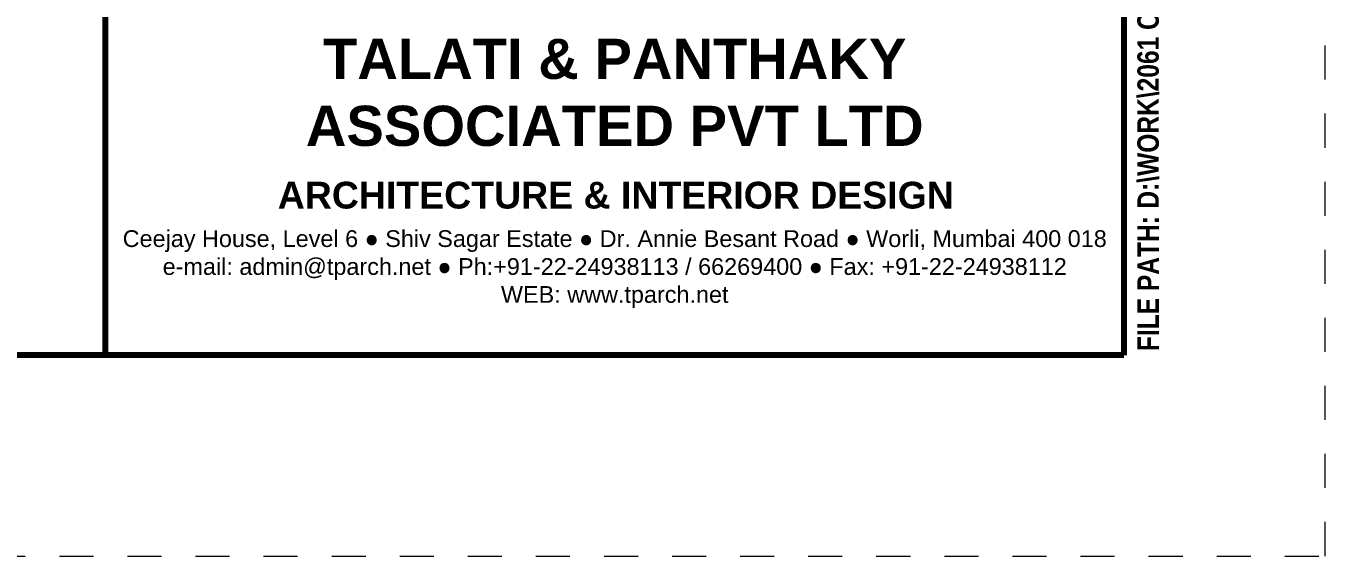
# Paper-space layout 'Cover Sheet A1' of a CAD drawing. Header units: inches. Extents: x 0 to 35.1, y 0 to 23.5.
# Drawn here: x 31.302 to 35.118, y 0 to 1.558 of the extents above; entities that cross this region are included whole.
import ezdxf
from ezdxf.enums import TextEntityAlignment as Align

# ---------------------------------------------------------------- set-up
doc = ezdxf.new("R2010")
doc.units = ezdxf.units.IN
doc.linetypes.add('DASHDOT', pattern=[1, 0.5, -0.25, 0, -0.25])
doc.layers.add('G-ANNO-REFR', color=253, linetype='DASHDOT', lineweight=5, plot=False)
for name, color, linetype, lineweight in [('G-ANNO-TEXT', 3, 'Continuous', 15), ('G-ANNO-TTLB', 7, 'Continuous', 50), ('G-PAPR-THCK', 4, 'Continuous', 100), ('G-PAPR-THIN', 20, 'Continuous', 5)]:
    doc.layers.add(name, color=color, linetype=linetype, lineweight=lineweight)
doc.styles.add('Logo', font='swiss.ttf')
doc.styles.add('NOTES', font='arial.ttf', dxfattribs={"height": 2})
doc.styles.add('SUB-TITLE', font='swisscb.ttf')
doc.styles.add('SUB-TITLE-2', font='swissc.ttf')
doc.styles.add('TITLE', font='swisscb.ttf')
doc.styles.add('TITLE_ARIAL', font='arial.ttf')
doc.styles.add('TITLE_VERDANA', font='verdana.ttf')

# ---------------------------------------------------------------- blocks, each defined once
blk = doc.blocks.new('*U169')
at = {"layer": 'G-ANNO-REFR'}
blk.add_lwpolyline([(0, 0), (892, 0), (892, 597), (0, 597)], close=True, dxfattribs=at)
at = {"layer": 'G-PAPR-THCK'}
blk.add_lwpolyline([(30, 582), (877, 582), (877, 15), (30, 15)], close=True, dxfattribs=at)
blk.add_lwpolyline([(801, 15), (801, 582)], dxfattribs=at)
at = {"layer": 'G-PAPR-THIN'}
blk.add_lwpolyline([(801, 582), (877, 582), (877, 15), (801, 15)], close=True, dxfattribs=at)
at = {"layer": 'G-ANNO-TEXT', "attachment_point": 2}
for s, insert, char_height, width, style in [('{\\fSwis721 BT|b1|i0|c0|p34;TALATI & PANTHAKY \\PASSOCIATED PVT LTD}', (839, 38.612), 3, 76, 'Logo'), ('{\\fArial|b1|i0|c0|p34;\\C256;ARCHITECTURE & INTERIOR DESIGN}', (839.08, 27.937), 2, 82.24318, 'TITLE_VERDANA')]:
    blk.add_mtext(s, dxfattribs=dict(at, insert=insert, char_height=char_height, width=width, style=style))
at = {"layer": 'G-ANNO-TEXT', "insert": (878, 15.294), "char_height": 1.6, "attachment_point": 1, "rotation": 90, "style": 'TITLE'}
blk.add_mtext_dynamic_manual_height_columns('FILE PATH:', width=14.9534, gutter_width=8, heights=[0], dxfattribs=at)
at = {"layer": 'G-ANNO-TEXT'}
for tag, p, height, style in [('GENERAL_NOTES_001', (801.696, 574.931), 2, 'NOTES'), ('GENERAL_NOTES_002', (802, 571.562), 2, 'NOTES'), ('GENERAL_NOTES_003', (802, 568.193), 2, 'NOTES'), ('GENERAL_NOTES_004', (802, 564.825), 2, 'NOTES'), ('GENERAL_NOTES_005', (802, 561.456), 2, 'NOTES'), ('GENERAL_NOTES_006', (802, 558.087), 2, 'NOTES'), ('GENERAL_NOTES_007', (802, 554.754), 2, 'NOTES'), ('GENERAL_NOTES_008', (801.918, 551.385), 2, 'NOTES'), ('GENERAL_NOTES_009', (802, 548.016), 2, 'NOTES'), ('GENERAL_NOTES_010', (802, 544.647), 2, 'NOTES'), ('GENERAL_NOTES_011', (802, 541.278), 2, 'NOTES'), ('GENERAL_NOTES_012', (802, 537.91), 2, 'NOTES'), ('GENERAL_NOTES_013', (802, 534.541), 2, 'NOTES'), ('GENERAL_NOTES_014', (802, 531.172), 2, 'NOTES'), ('GENERAL_NOTES_015', (802, 527.803), 2, 'NOTES'), ('GENERAL_NOTES_016', (802, 524.434), 2, 'NOTES'), ('GENERAL_NOTES_017', (801.883, 521.066), 2, 'NOTES'), ('GENERAL_NOTES_018', (802, 517.697), 2, 'NOTES'), ('GENERAL_NOTES_019', (801.965, 514.329), 2, 'NOTES'), ('GENERAL_NOTES_020', (802, 510.961), 2, 'NOTES'), ('GENERAL_NOTES_021', (801.884, 507.592), 2, 'NOTES'), ('GENERAL_NOTES_022', (802, 504.223), 2, 'NOTES'), ('GENERAL_NOTES_023', (801.895, 500.854), 2, 'NOTES'), ('GENERAL_NOTES_024', (802, 497.485), 2, 'NOTES'), ('GENERAL_NOTES_025', (801.868, 494.116), 2, 'NOTES'), ('GENERAL_NOTES_026', (802, 490.748), 2, 'NOTES'), ('GENERAL_NOTES_027', (802, 487.379), 2, 'NOTES'), ('GENERAL_NOTES_028', (802, 484.01), 2, 'NOTES'), ('GENERAL_NOTES_029', (802, 480.641), 2, 'NOTES'), ('GENERAL_NOTES_030', (801.887, 477.272), 2, 'NOTES'), ('GENERAL_NOTES_031', (802, 473.904), 2, 'NOTES'), ('GENERAL_NOTES_032', (802, 470.535), 2, 'NOTES'), ('GENERAL_NOTES_033', (802, 467.166), 2, 'NOTES'), ('GENERAL_NOTES_034', (801.884, 463.797), 2, 'NOTES'), ('GENERAL_NOTES_035', (802, 460.428), 2, 'NOTES'), ('SHEET_NOTES_001', (801.696, 440.813), 2, 'NOTES'), ('SHEET_NOTES_002', (801.918, 437.444), 2, 'NOTES'), ('SHEET_NOTES_003', (801.883, 434.075), 2, 'NOTES'), ('SHEET_NOTES_004', (801.965, 430.706), 2, 'NOTES'), ('SHEET_NOTES_005', (801.884, 427.337), 2, 'NOTES'), ('SHEET_NOTES_006', (801.895, 423.968), 2, 'NOTES'), ('SHEET_NOTES_007', (801.868, 420.6), 2, 'NOTES'), ('KEY_NOTES_001', (801.696, 317.998), 2, 'NOTES'), ('KEY_NOTES_002', (801.918, 314.629), 2, 'NOTES'), ('STRUCTURAL_CONSULTANT_NAME', (801.894, 168.814), 3, 'SUB-TITLE-2'), ('STRUCTURAL_CONSULTANT_ADDRESS1', (801.894, 164.808), 2, 'SUB-TITLE-2'), ('STRUCTURAL_CONSULTANT_ADDRESS2', (801.894, 161.426), 2, 'SUB-TITLE-2'), ('STRUCTURAL_CONSULTANT_PHONE', (801.894, 158.093), 2, 'SUB-TITLE-2'), ('MEP_CONSULTANT_NAME', (801.894, 147.609), 3, 'SUB-TITLE-2'), ('MEP_CONSULTANT_ADDRESS1', (801.894, 143.595), 2, 'SUB-TITLE-2'), ('MEP_CONSULTANT_ADDRESS2', (801.894, 140.213), 2, 'SUB-TITLE-2'), ('MEP_CONSULTANT_PHONE', (801.894, 136.88), 2, 'SUB-TITLE-2'), ('CLIENTNAME', (801.894, 124.463), 3, 'SUB-TITLE-2'), ('CLIENTADDRESS1', (801.894, 120.391), 2, 'SUB-TITLE-2'), ('CLIENTADDRESS2', (801.894, 117.009), 2, 'SUB-TITLE-2'), ('CLIENTPHONE', (801.894, 113.676), 2, 'SUB-TITLE-2'), ('DRAWING_NO', (820, 71.417), 4, 'SUB-TITLE-2')]:
    blk.add_attdef(tag, p, '', height=height, dxfattribs=dict(at, style=style))
at = {"layer": 'G-ANNO-TEXT', "style": 'SUB-TITLE-2'}
for tag, p in [('REV_NO14', (804.16, 252.813)), ('REV_DATE14', (812.973, 252.813)), ('DRAWN_BY14', (824.398, 252.813)), ('CHECKED_BY14', (837.156, 252.813)), ('REV_NO13', (804.16, 248.813)), ('REV_DATE13', (812.973, 248.813)), ('DRAWN_BY13', (824.398, 248.813)), ('CHECKED_BY13', (837.156, 248.813)), ('REV_NO12', (804.16, 244.813)), ('REV_DATE12', (812.973, 244.813)), ('DRAWN_BY12', (824.398, 244.813)), ('CHECKED_BY12', (837.156, 244.813)), ('REV_NO11', (804.16, 240.813)), ('REV_DATE11', (812.973, 240.813)), ('DRAWN_BY11', (824.398, 240.813)), ('CHECKED_BY11', (837.156, 240.813)), ('REV_NO10', (804.16, 236.813)), ('REV_DATE10', (812.973, 236.813)), ('DRAWN_BY10', (824.398, 236.813)), ('CHECKED_BY10', (837.156, 236.813)), ('REV_NO9', (804.16, 232.813)), ('REV_DATE9', (812.973, 232.813)), ('DRAWN_BY9', (824.398, 232.813)), ('CHECKED_BY9', (837.156, 232.813)), ('REV_NO8', (804.16, 228.813)), ('REV_DATE8', (812.973, 228.813)), ('DRAWN_BY8', (824.398, 228.813)), ('CHECKED_BY8', (837.156, 228.813)), ('REV_NO7', (804.16, 224.813)), ('CHECKED_BY7', (837.156, 224.813)), ('REV_DATE7', (812.973, 224.813)), ('DRAWN_BY7', (824.398, 224.813)), ('REV_NO6', (804.16, 220.813)), ('REV_DATE6', (812.973, 220.813)), ('DRAWN_BY6', (824.398, 220.813)), ('CHECKED_BY6', (837.156, 220.813)), ('REV_NO5', (804.16, 216.813)), ('REV_DATE5', (812.973, 216.813)), ('DRAWN_BY5', (824.398, 216.813)), ('CHECKED_BY5', (837.156, 216.813)), ('REV_NO4', (804.16, 212.813)), ('REV_DATE4', (812.973, 212.813)), ('DRAWN_BY4', (824.398, 212.813)), ('CHECKED_BY4', (837.156, 212.813)), ('REV_NO3', (804.16, 208.813)), ('REV_DATE3', (812.973, 208.813)), ('DRAWN_BY3', (824.398, 208.813)), ('CHECKED_BY3', (837.156, 208.813)), ('REV_NO2', (804.16, 204.813)), ('REV_DATE2', (812.973, 204.813)), ('DRAWN_BY2', (824.398, 204.813)), ('CHECKED_BY2', (837.156, 204.813)), ('REV_NO1', (804.16, 200.813)), ('REV_DATE1', (812.972, 200.813)), ('DRAWN_BY1', (824.398, 200.813)), ('CHECKED_BY1', (837.156, 200.813)), ('REV_NO0', (804.16, 196.813)), ('REV_DATE0', (812.973, 196.813)), ('DRAWN_BY0', (824.398, 196.813)), ('CHECKED_BY0', (837.156, 196.813))]:
    blk.add_attdef(tag, text='', height=1.6, dxfattribs=at).set_placement(p, align=Align.MIDDLE)
for tag, p in [('REV_DESCRIPTION14', (845.142, 252.813)), ('REV_DESCRIPTION13', (845.142, 248.813)), ('REV_DESCRIPTION12', (845.142, 244.813)), ('REV_DESCRIPTION11', (845.142, 240.813)), ('REV_DESCRIPTION10', (845.142, 236.813)), ('REV_DESCRIPTION9', (845.142, 232.813)), ('REV_DESCRIPTION8', (845.142, 228.813)), ('REV_DESCRIPTION7', (845.142, 224.813)), ('REV_DESCRIPTION6', (845.142, 220.813)), ('REV_DESCRIPTION5', (845.142, 216.813)), ('REV_DESCRIPTION4', (845.142, 212.813)), ('REV_DESCRIPTION3', (845.142, 208.813)), ('REV_DESCRIPTION2', (845.142, 204.813)), ('REV_DESCRIPTION1', (845.142, 200.813)), ('REV_DESCRIPTION0', (845.142, 196.813))]:
    blk.add_attdef(tag, text='', height=1.6, dxfattribs=at).set_placement(p, align=Align.MIDDLE_LEFT)
for tag, p in [('PROJECT_NAME1', (820, 110.735)), ('PROJECT_NAME2', (820, 106.735)), ('PROJECT_CODE', (820, 102)), ('RELEASE', (820, 97.569)), ('STAGE', (820, 93.063)), ('DRAWING_TITLE', (820, 88.562))]:
    blk.add_attdef(tag, text='', height=2.4, dxfattribs=at).set_placement(p, align=Align.TOP_LEFT)
at = {"layer": 'G-ANNO-TEXT'}
for tag, height, style, p in [('CURRENT_REV', 4, 'TITLE', (868, 71.417)), ('DRAWN_BY', 2.4, 'SUB-TITLE-2', (810, 62.501)), ('CHECKED_BY', 2.4, 'SUB-TITLE-2', (829, 62.501)), ('SCALE', 2.4, 'SUB-TITLE-2', (849, 62.501)), ('ISSUE_DATE', 2.4, 'SUB-TITLE-2', (868, 62.501))]:
    blk.add_attdef(tag, text='', height=height, dxfattribs=dict(at, style=style)).set_placement(p, align=Align.CENTER)
at = {"layer": 'G-ANNO-TEXT', "style": 'SUB-TITLE'}
blk.add_attdef('FILE_NAME', text='', height=1.6, rotation=90, dxfattribs=at).set_placement((878, 25.928), align=Align.TOP_LEFT)
at = {"layer": 'G-PAPR-THIN', "ltscale": 5, "insert": (839, 21.42), "char_height": 1.25, "width": 76, "attachment_point": 5, "style": 'TITLE_ARIAL'}
blk.add_mtext('Ceejay House, Level 6 ● Shiv Sagar Estate ● Dr. Annie Besant Road ● Worli, Mumbai 400 018\\Pe-mail: admin@tparch.net ● Ph:+91-22-24938113 / 66269400 ● Fax: +91-22-24938112\\PWEB: www.tparch.net', dxfattribs=at)

psp = doc.layouts.new('Cover Sheet A1')

# ---------------------------------------------------------------- block references
at = {"layer": 'G-ANNO-TTLB'}
ref = psp.add_blockref('*U169', (0, 0), dxfattribs=dict(at, xscale=0.03937007874015748, yscale=0.03937007874015748, zscale=0.03937007874015748))
ref.add_attrib('FILE_NAME', 'D:\\WORK\\2061 CAD STANDARDS ARCHITECT\\WORK\\TPA IMPERIAL.DWG', dxfattribs={"layer": 'G-ANNO-TEXT', "height": 0.062992, "rotation": 90, "style": 'SUB-TITLE'}).set_placement((34.5669, 1.0208), align=Align.TOP_LEFT)

doc.saveas('drawing.dxf')
